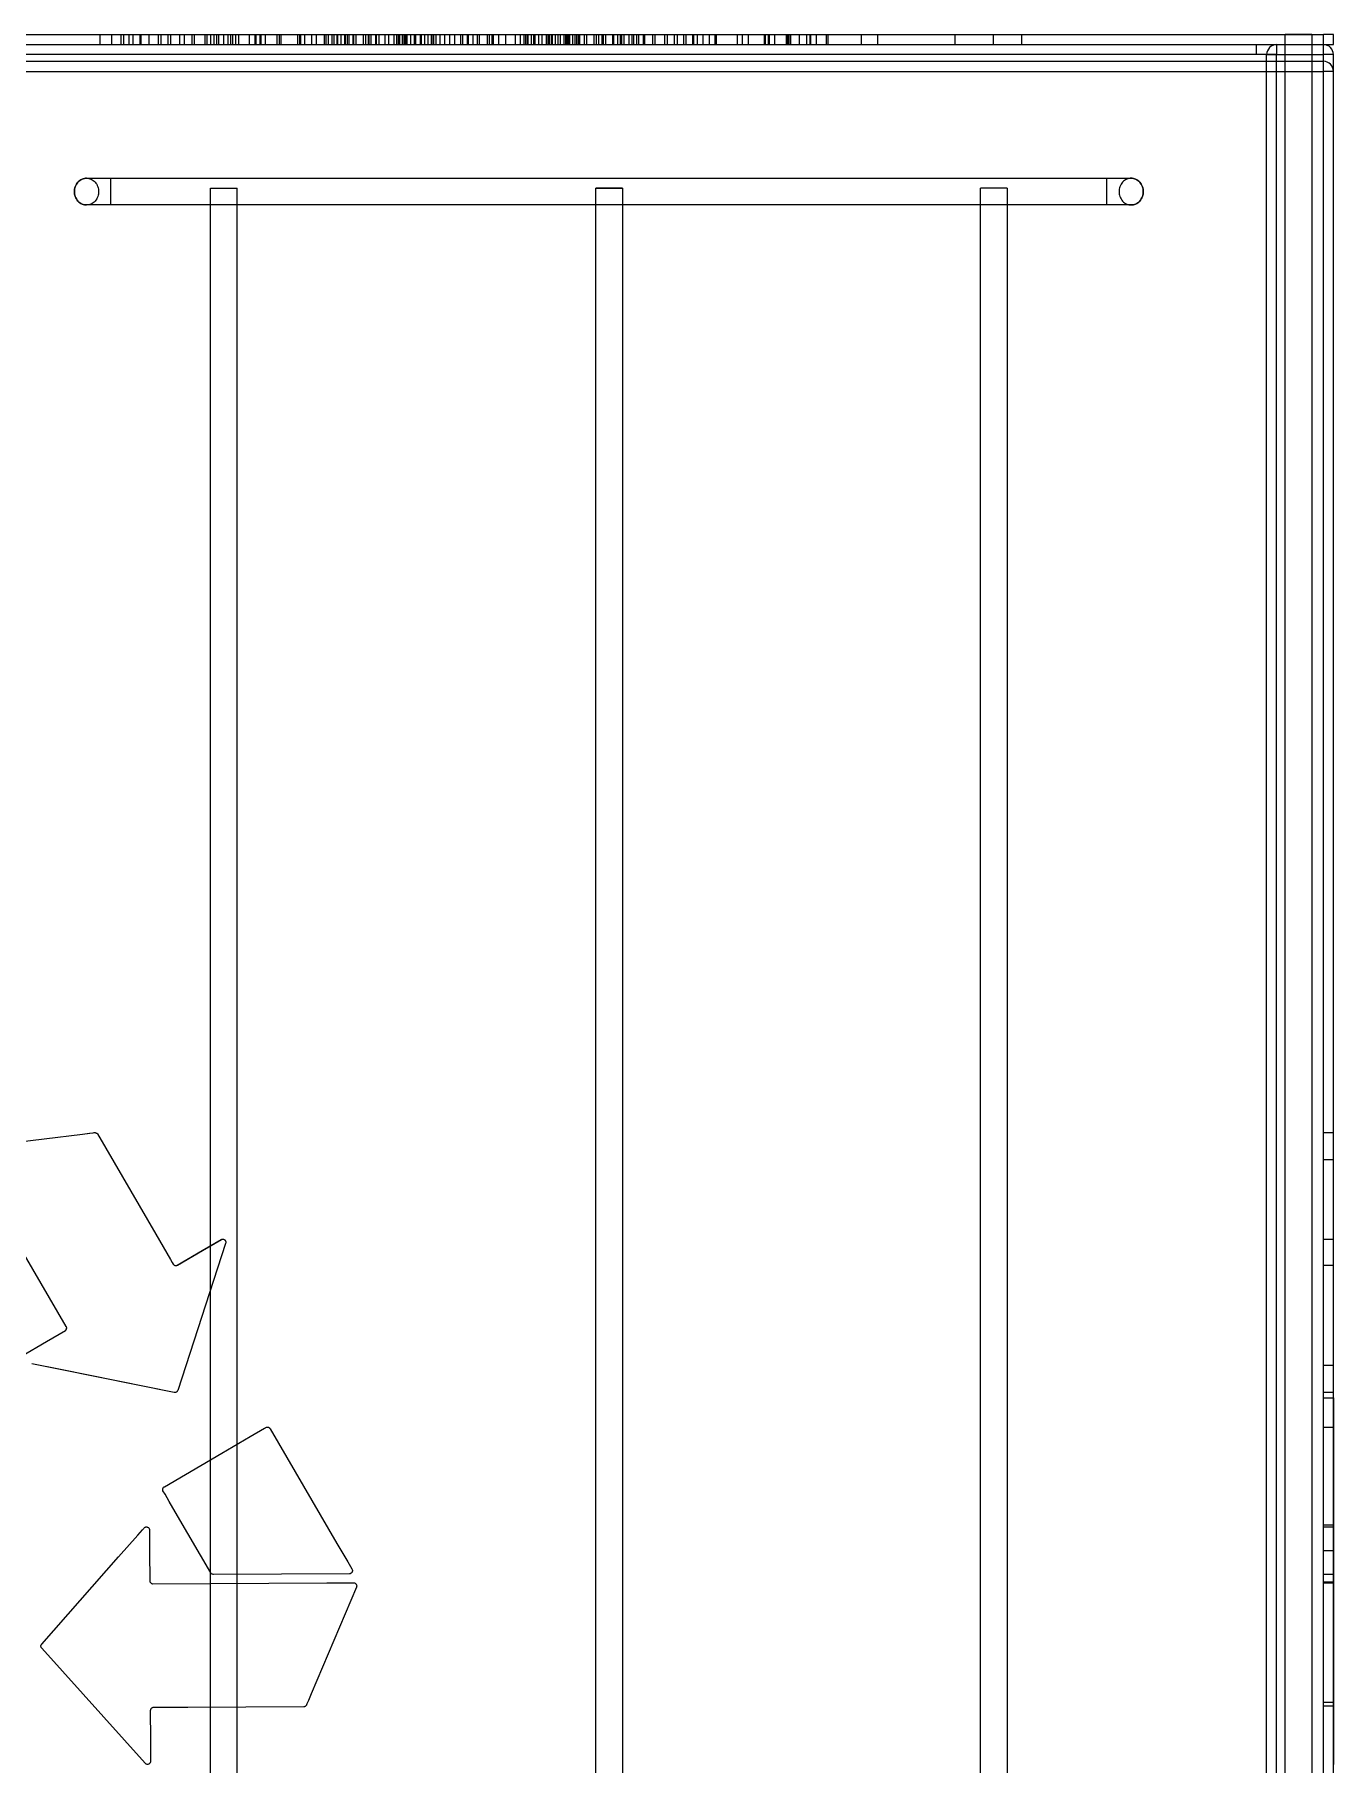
# Model space of a CAD drawing. Header units: millimetres. Extents: x 10366 to 13995, y 24552 to 29685.
# Drawn here: x 12905 to 13294, y 28283 to 28800 of the extents above; entities that cross this region are included whole.
import ezdxf

# ---------------------------------------------------------------- set-up
doc = ezdxf.new("R2010")
doc.units = ezdxf.units.MM
doc.header["$LTSCALE"] = 3
doc.layers.add('DomyÅ›lny', color=7, linetype='Continuous')

msp = doc.modelspace()

# ---------------------------------------------------------------- linework, layer by layer
at = {"layer": 'DomyÅ›lny'}
for p, q in [((12523.26, 28800.33), (13291.26, 28800.33)), ((12523.26, 28797.33), (13291.26, 28797.33)), ((12924.99, 28797.33), (12924.99, 28800.33)), ((12928.54, 28797.33), (12928.54, 28800.33)), ((12931.35, 28797.33), (12931.35, 28800.33)), ((12932.1, 28797.33), (12932.1, 28800.33)), ((12933.74, 28797.33), (12933.74, 28800.33)), ((12934.9, 28797.33), (12934.9, 28800.33)), ((12937, 28797.33), (12937, 28800.33)), ((12937.29, 28797.33), (12937.29, 28800.33)), ((12939.74, 28797.33), (12939.74, 28800.33)), ((12942.53, 28797.33), (12942.53, 28800.33)), ((12943.29, 28797.33), (12943.29, 28800.33)), ((12945.36, 28797.33), (12945.36, 28800.33)), ((12946.2, 28797.33), (12946.2, 28800.33)), ((12948.9, 28797.33), (12948.9, 28800.33)), ((12950.23, 28797.33), (12950.23, 28800.33)), ((12952.57, 28797.33), (12952.57, 28800.33)), ((12953.31, 28797.33), (12953.31, 28800.33)), ((12956.44, 28797.33), (12956.44, 28800.33)), ((12957.08, 28797.33), (12957.08, 28800.33)), ((12958.21, 28797.33), (12958.21, 28800.33)), ((12959.13, 28797.33), (12959.13, 28800.33)), ((12959.99, 28797.33), (12959.99, 28800.33)), ((12960.59, 28797.33), (12960.59, 28800.33)), ((12962.09, 28797.33), (12962.09, 28800.33)), ((12963.36, 28797.33), (12963.36, 28800.33)), ((12964.13, 28797.33), (12964.13, 28800.33)), ((12964.8, 28797.33), (12964.8, 28800.33)), ((12965.64, 28797.33), (12965.64, 28800.33)), ((12966.58, 28797.33), (12966.58, 28800.33)), ((12969.73, 28797.33), (12969.73, 28800.33)), ((12971.45, 28797.33), (12971.45, 28800.33)), ((12971.75, 28797.33), (12971.75, 28800.33)), ((12972.93, 28797.33), (12972.93, 28800.33)), ((12973.28, 28797.33), (12973.28, 28800.33)), ((12974.56, 28797.33), (12974.56, 28800.33)), ((12978.02, 28797.33), (12978.02, 28800.33)), ((12978.77, 28797.33), (12978.77, 28800.33)), ((12979.25, 28797.33), (12979.25, 28800.33)), ((12984.17, 28797.33), (12984.17, 28800.33)), ((12984.81, 28797.33), (12984.81, 28800.33)), ((12985.12, 28797.33), (12985.12, 28800.33)), ((12986.29, 28797.33), (12986.29, 28800.33)), ((12988.36, 28797.33), (12988.36, 28800.33)), ((12989.84, 28797.33), (12989.84, 28800.33)), ((12992.21, 28797.33), (12992.21, 28800.33)), ((12992.66, 28797.33), (12992.66, 28800.33)), ((12993.41, 28797.33), (12993.41, 28800.33)), ((12994.52, 28797.33), (12994.52, 28800.33)), ((12995.05, 28797.33), (12995.05, 28800.33)), ((12995.97, 28797.33), (12995.97, 28800.33)), ((12996.21, 28797.33), (12996.21, 28800.33)), ((12997.18, 28797.33), (12997.18, 28800.33)), ((12998.31, 28797.33), (12998.31, 28800.33)), ((12998.5, 28797.33), (12998.5, 28800.33)), ((12999.1, 28797.33), (12999.1, 28800.33)), ((12999.54, 28797.33), (12999.54, 28800.33)), ((13000.76, 28797.33), (13000.76, 28800.33)), ((13000.98, 28797.33), (13000.98, 28800.33)), ((13001.67, 28797.33), (13001.67, 28800.33)), ((13003.88, 28797.33), (13003.88, 28800.33)), ((13004.6, 28797.33), (13004.6, 28800.33)), ((13005.39, 28797.33), (13005.39, 28800.33)), ((13005.58, 28797.33), (13005.58, 28800.33)), ((13006.14, 28797.33), (13006.14, 28800.33)), ((13007.55, 28797.33), (13007.55, 28800.33)), ((13007.74, 28797.33), (13007.74, 28800.33)), ((13008.58, 28797.33), (13008.58, 28800.33)), ((13010.31, 28797.33), (13010.31, 28800.33)), ((13011.49, 28797.33), (13011.49, 28800.33)), ((13013.05, 28797.33), (13013.05, 28800.33)), ((13013.87, 28797.33), (13013.87, 28800.33)), ((13014.36, 28797.33), (13014.36, 28800.33)), ((13014.77, 28797.33), (13014.77, 28800.33)), ((13015.53, 28797.33), (13015.53, 28800.33)), ((13015.71, 28797.33), (13015.71, 28800.33)), ((13016.22, 28797.33), (13016.22, 28800.33)), ((13016.69, 28797.33), (13016.69, 28800.33)), ((13016.84, 28800.33), (13016.84, 28797.33)), ((13018.02, 28797.33), (13018.02, 28800.33)), ((13019.18, 28797.33), (13019.18, 28800.33)), ((13019.56, 28797.33), (13019.56, 28800.33)), ((13020.94, 28797.33), (13020.94, 28800.33)), ((13021.25, 28797.33), (13021.25, 28800.33)), ((13022.19, 28797.33), (13022.19, 28800.33)), ((13023.18, 28800.33), (13023.18, 28797.33)), ((13024.27, 28797.33), (13024.27, 28800.33)), ((13024.43, 28797.33), (13024.43, 28800.33)), ((13024.95, 28797.33), (13024.95, 28800.33)), ((13025.58, 28797.33), (13025.58, 28800.33)), ((13026.8, 28797.33), (13026.8, 28800.33)), ((13028.22, 28797.33), (13028.22, 28800.33)), ((13029.67, 28797.33), (13029.67, 28800.33)), ((13031.26, 28797.33), (13031.26, 28800.33)), ((13032.99, 28797.33), (13032.99, 28800.33)), ((13033.58, 28797.33), (13033.58, 28800.33)), ((13033.66, 28797.33), (13033.66, 28800.33)), ((13035.03, 28797.33), (13035.03, 28800.33)), ((13035.26, 28797.33), (13035.26, 28800.33)), ((13036.68, 28797.33), (13036.68, 28800.33)), ((13037.99, 28797.33), (13037.99, 28800.33)), ((13038.59, 28797.33), (13038.59, 28800.33)), ((13041.03, 28797.33), (13041.03, 28800.33)), ((13041.63, 28797.33), (13041.63, 28800.33)), ((13042.35, 28797.33), (13042.35, 28800.33)), ((13042.47, 28797.33), (13042.47, 28800.33)), ((13042.77, 28797.33), (13042.77, 28800.33)), ((13044.41, 28797.33), (13044.41, 28800.33)), ((13046.5, 28797.33), (13046.5, 28800.33)), ((13049.33, 28797.33), (13049.33, 28800.33)), ((13050.91, 28797.33), (13050.91, 28800.33)), ((13051.96, 28797.33), (13051.96, 28800.33)), ((13052.51, 28797.33), (13052.51, 28800.33)), ((13052.97, 28797.33), (13052.97, 28800.33)), ((13053.08, 28800.33), (13053.08, 28797.33)), ((13054.2, 28797.33), (13054.2, 28800.33)), ((13054.77, 28800.33), (13054.77, 28797.33)), ((13055.26, 28797.33), (13055.26, 28800.33)), ((13056.32, 28797.33), (13056.32, 28800.33)), ((13057.38, 28797.33), (13057.38, 28800.33)), ((13058.69, 28797.33), (13058.69, 28800.33)), ((13059.2, 28797.33), (13059.2, 28800.33)), ((13059.54, 28797.33), (13059.54, 28800.33)), ((13059.6, 28797.33), (13059.6, 28800.33)), ((13060.2, 28797.33), (13060.2, 28800.33)), ((13060.46, 28797.33), (13060.46, 28800.33)), ((13061.33, 28797.33), (13061.33, 28800.33)), ((13062.17, 28797.33), (13062.17, 28800.33)), ((13062.84, 28797.33), (13062.84, 28800.33)), ((13063.91, 28797.33), (13063.91, 28800.33)), ((13064.46, 28797.33), (13064.46, 28800.33)), ((13064.79, 28797.33), (13064.79, 28800.33)), ((13065.1, 28797.33), (13065.1, 28800.33)), ((13065.25, 28797.33), (13065.25, 28800.33)), ((13065.63, 28797.33), (13065.63, 28800.33)), ((13066.54, 28797.33), (13066.54, 28800.33)), ((13067.29, 28797.33), (13067.29, 28800.33)), ((13067.71, 28797.33), (13067.71, 28800.33)), ((13068.25, 28797.33), (13068.25, 28800.33)), ((13068.65, 28797.33), (13068.65, 28800.33)), ((13070.06, 28797.33), (13070.06, 28800.33)), ((13070.75, 28797.33), (13070.75, 28800.33)), ((13072.91, 28797.33), (13072.91, 28800.33)), ((13073.65, 28797.33), (13073.65, 28800.33)), ((13074.3, 28797.33), (13074.3, 28800.33)), ((13075.3, 28797.33), (13075.3, 28800.33)), ((13075.69, 28797.33), (13075.69, 28800.33)), ((13076.46, 28797.33), (13076.46, 28800.33)), ((13078.55, 28797.33), (13078.55, 28800.33)), ((13078.85, 28797.33), (13078.85, 28800.33)), ((13080, 28797.33), (13080, 28800.33)), ((13080.86, 28797.33), (13080.86, 28800.33)), ((13081.25, 28797.33), (13081.25, 28800.33)), ((13081.81, 28800.33), (13081.81, 28797.33)), ((13083.41, 28797.33), (13083.41, 28800.33)), ((13084.26, 28797.33), (13084.26, 28800.33)), ((13084.85, 28797.33), (13084.85, 28800.33)), ((13085.67, 28797.33), (13085.67, 28800.33)), ((13086.26, 28797.33), (13086.26, 28800.33)), ((13087.75, 28797.33), (13087.75, 28800.33)), ((13087.99, 28800.33), (13087.99, 28797.33)), ((13090.45, 28797.33), (13090.45, 28800.33)), ((13091.24, 28797.33), (13091.24, 28800.33)), ((13094.12, 28797.33), (13094.12, 28800.33)), ((13094.87, 28797.33), (13094.87, 28800.33)), ((13096.97, 28797.33), (13096.97, 28800.33)), ((13097.87, 28797.33), (13097.87, 28800.33)), ((13099.77, 28797.33), (13099.77, 28800.33)), ((13100.52, 28797.33), (13100.52, 28800.33)), ((13102.47, 28797.33), (13102.47, 28800.33)), ((13102.73, 28797.33), (13102.73, 28800.33)), ((13103.9, 28797.33), (13103.9, 28800.33)), ((13105.56, 28797.33), (13105.56, 28800.33)), ((13107.47, 28797.33), (13107.47, 28800.33)), ((13109.11, 28797.33), (13109.11, 28800.33)), ((13109.58, 28797.33), (13109.58, 28800.33)), ((13115.86, 28797.33), (13115.86, 28800.33)), ((13117.3, 28797.33), (13117.3, 28800.33)), ((13119.09, 28797.33), (13119.09, 28800.33)), ((13123.94, 28797.33), (13123.94, 28800.33)), ((13124.25, 28797.33), (13124.25, 28800.33)), ((13125.14, 28797.33), (13125.14, 28800.33)), ((13125.43, 28797.33), (13125.43, 28800.33)), ((13127.05, 28797.33), (13127.05, 28800.33)), ((13130.52, 28797.33), (13130.52, 28800.33)), ((13130.87, 28797.33), (13130.87, 28800.33)), ((13131.26, 28797.33), (13131.26, 28800.33)), ((13131.72, 28797.33), (13131.72, 28800.33)), ((13131.78, 28797.33), (13131.78, 28800.33)), ((13134.42, 28797.33), (13134.42, 28800.33)), ((13136.63, 28797.33), (13136.63, 28800.33)), ((13137.62, 28797.33), (13137.62, 28800.33)), ((13137.81, 28797.33), (13137.81, 28800.33)), ((13139.47, 28797.33), (13139.47, 28800.33)), ((13142.46, 28797.33), (13142.46, 28800.33)), ((13143.02, 28797.33), (13143.02, 28800.33)), ((13152.99, 28797.33), (13152.99, 28800.33)), ((13157.85, 28797.33), (13157.85, 28800.33)), ((13181, 28797.33), (13181, 28800.33)), ((13192.47, 28797.33), (13192.47, 28800.33)), ((13201, 28797.33), (13201, 28800.33)), ((13279.81, 28797.33), (13279.81, 28800.33)), ((13279.81, 28792.33), (13279.81, 28797.33)), ((13287.81, 28800.33), (13287.81, 28797.33)), ((13287.81, 28797.33), (13287.81, 28792.33)), ((13291.26, 28797.33), (13291.26, 28800.33)), ((13294.26, 28797.33), (13294.26, 28800.33)), ((12523.26, 28792.33), (13291.26, 28792.33)), ((13271.26, 28794.33), (12543.26, 28794.33)), ((13274.26, 28792.33), (13274.26, 28794.33)), ((13274.26, 28794.33), (13291.26, 28794.33)), ((13274.26, 27962.58), (13274.26, 28792.33)), ((13277.26, 28792.33), (13277.26, 28794.33)), ((13277.26, 28794.33), (13279.81, 28794.33)), ((13277.26, 27962.58), (13277.26, 28792.33)), ((13279.81, 28794.33), (13287.81, 28794.33)), ((13279.81, 27962.58), (13279.81, 28792.33)), ((13287.81, 28794.33), (13291.26, 28794.33)), ((13287.81, 28792.33), (13287.81, 27962.58)), ((13291.26, 28792.11), (13291.26, 28794.33)), ((13291.26, 27963.04), (13291.26, 28792.11)), ((13294.26, 27960.58), (13294.26, 28794.33)), ((12523.26, 28789.33), (13291.26, 28789.33)), ((13291.26, 27965.58), (13291.26, 28789.33)), ((13294.26, 27965.58), (13294.26, 28789.33)), ((12928.21, 28757.33), (13226.45, 28757.33)), ((12958.07, 28437.81), (12958.07, 28754.33)), ((12966.07, 28378.42), (12966.07, 28754.33)), ((13073.4, 28054.33), (13073.4, 28754.33)), ((13081.4, 28754.33), (13081.4, 28054.33)), ((13188.6, 28054.33), (13188.6, 28754.33)), ((13196.6, 28754.33), (13196.6, 28054.33)), ((13226.45, 28749.33), (12928.21, 28749.33)), ((13291.26, 28471.69), (13294.26, 28471.69)), ((13291.26, 28463.6), (13294.26, 28463.6)), ((13291.26, 28439.8), (13294.26, 28439.8)), ((12958.07, 28424.66), (12958.07, 28437.81)), ((13294.26, 28431.91), (13291.26, 28431.91)), ((12958.07, 28373.76), (12958.07, 28424.66)), ((13294.26, 28402.03), (13291.26, 28402.03)), ((13294.26, 28393.87), (13291.26, 28393.87)), ((13291.26, 28392.31), (13294.26, 28392.31)), ((13291.26, 28383.54), (13294.26, 28383.54)), ((12966.07, 28339.49), (12966.07, 28378.42)), ((12958.07, 28340.09), (12958.07, 28373.76)), ((13291.26, 28354.28), (13294.26, 28354.28)), ((13291.26, 28353.68), (13294.26, 28353.68)), ((13294.26, 28346.52), (13291.26, 28346.52)), ((12958.07, 28336.75), (12958.07, 28340.09)), ((12958.07, 28299.69), (12958.07, 28336.75)), ((12966.07, 28336.78), (12966.07, 28339.49)), ((12966.07, 28299.73), (12966.07, 28336.78)), ((13294.26, 28339.46), (13291.26, 28339.46)), ((13291.26, 28337.28), (13294.26, 28337.28)), ((13291.26, 28336.94), (13294.26, 28336.94)), ((12958.07, 28054.33), (12958.07, 28299.69)), ((12966.07, 28054.33), (12966.07, 28299.73)), ((13294.26, 28301.16), (13291.26, 28301.16)), ((13294.26, 28300), (13291.26, 28300))]:
    msp.add_line(p, q, dxfattribs=at)
for points in [[(13271.26, 28794.33, 0), (13271.26, 28797.33, 0)], [(13277.26, 28797.33, 0), (13277.26, 28797.33, 0), (13277.26, 28797.33, 0), (13277.26, 28797.33, 0), (13277.26, 28797.33, 0), (13277.26, 28797.33, 0), (13277.26, 28797.33, 0), (13277.26, 28797.33, 0), (13277.26, 28797.33, 0), (13277.26, 28797.33, 0), (13277.26, 28797.33, 0), (13277.26, 28797.33, 0), (13277.26, 28797.33, 0), (13277.26, 28797.32, 0), (13277.26, 28797.31, 0), (13277.26, 28797.24, 0), (13277.26, 28796.96, 0), (13277.26, 28794.33, 0)], [(13294.26, 28800.33, 0), (13294.26, 28800.33, 0), (13294.26, 28800.33, 0), (13294.26, 28800.33, 0), (13294.26, 28800.33, 0), (13294.26, 28800.33, 0), (13294.26, 28800.33, 0), (13294.26, 28800.33, 0), (13294.26, 28800.33, 0), (13294.26, 28800.33, 0), (13294.26, 28800.33, 0), (13294.26, 28800.33, 0), (13294.25, 28800.33, 0), (13294.25, 28800.33, 0), (13294.23, 28800.33, 0), (13294.17, 28800.33, 0), (13293.89, 28800.33, 0), (13291.26, 28800.33, 0)], [(13291.26, 28797.33, 0), (13294.26, 28797.33, 0)], [(13291.26, 28794.33, 0), (13291.26, 28797.33, 0)], [(13274.26, 28794.33, 0), (13274.26, 28794.33, 0), (13274.26, 28794.33, 0), (13274.26, 28794.33, 0), (13274.26, 28794.33, 0), (13274.26, 28794.33, 0), (13274.26, 28794.33, 0), (13274.26, 28794.33, 0), (13274.26, 28794.33, 0), (13274.26, 28794.33, 0), (13274.26, 28794.33, 0), (13274.26, 28794.33, 0), (13274.25, 28794.33, 0), (13274.25, 28794.33, 0), (13274.23, 28794.33, 0), (13274.17, 28794.33, 0), (13273.89, 28794.33, 0), (13271.26, 28794.33, 0)], [(13277.26, 28794.33, 0), (13274.26, 28794.33, 0)], [(13274.26, 28789.33, 0), (13274.26, 28792.33, 0)], [(13294.26, 28794.33, 0), (13294.26, 28794.33, 0), (13294.26, 28794.33, 0), (13294.26, 28794.33, 0), (13294.26, 28794.33, 0), (13294.26, 28794.33, 0), (13294.26, 28794.33, 0), (13294.26, 28794.33, 0), (13294.26, 28794.33, 0), (13294.26, 28794.33, 0), (13294.26, 28794.33, 0), (13294.26, 28794.33, 0), (13294.25, 28794.33, 0), (13294.25, 28794.33, 0), (13294.23, 28794.33, 0), (13294.17, 28794.33, 0), (13293.89, 28794.33, 0), (13291.26, 28794.33, 0)], [(13291.26, 28789.33, 0), (13291.26, 28792.33, 0)], [(13294.26, 28789.33, 0), (13294.26, 28789.33, 0), (13294.26, 28789.33, 0), (13294.26, 28789.33, 0), (13294.26, 28789.33, 0), (13294.26, 28789.33, 0), (13294.26, 28789.33, 0), (13294.26, 28789.33, 0), (13294.26, 28789.33, 0), (13294.26, 28789.33, 0), (13294.26, 28789.33, 0), (13294.26, 28789.33, 0), (13294.25, 28789.33, 0), (13294.25, 28789.33, 0), (13294.23, 28789.33, 0), (13294.17, 28789.33, 0), (13293.89, 28789.33, 0), (13291.26, 28789.33, 0)], [(12917.33, 28753.33, 0), (12917.39, 28754.06, 0), (12917.47, 28754.43, 0), (12917.59, 28754.8, 0), (12917.74, 28755.17, 0), (12917.92, 28755.52, 0), (12918.14, 28755.85, 0), (12918.39, 28756.16, 0), (12918.67, 28756.43, 0), (12918.97, 28756.68, 0), (12919.29, 28756.88, 0), (12919.62, 28757.05, 0), (12919.96, 28757.17, 0), (12920.3, 28757.26, 0), (12920.63, 28757.31, 0), (12920.96, 28757.33, 0)], [(12920.96, 28757.33, 0), (12920.63, 28757.31, 0), (12920.3, 28757.26, 0), (12919.96, 28757.17, 0), (12919.62, 28757.05, 0), (12919.29, 28756.88, 0), (12918.97, 28756.68, 0), (12918.67, 28756.43, 0), (12918.39, 28756.16, 0), (12918.14, 28755.85, 0), (12917.92, 28755.52, 0), (12917.74, 28755.17, 0), (12917.59, 28754.8, 0), (12917.47, 28754.43, 0), (12917.39, 28754.06, 0), (12917.33, 28753.33, 0), (12917.39, 28752.6, 0), (12917.47, 28752.23, 0), (12917.59, 28751.86, 0), (12917.74, 28751.49, 0), (12917.92, 28751.14, 0), (12918.14, 28750.81, 0), (12918.39, 28750.5, 0), (12918.67, 28750.22, 0), (12918.97, 28749.98, 0), (12919.29, 28749.77, 0), (12919.62, 28749.61, 0), (12919.96, 28749.48, 0), (12920.3, 28749.39, 0), (12920.63, 28749.34, 0), (12920.96, 28749.33, 0)], [(12920.96, 28757.33, 0), (12921.28, 28757.31, 0), (12921.62, 28757.26, 0), (12921.96, 28757.17, 0), (12922.29, 28757.05, 0), (12922.62, 28756.88, 0), (12922.94, 28756.68, 0), (12923.24, 28756.43, 0), (12923.52, 28756.16, 0), (12923.77, 28755.85, 0), (12923.99, 28755.52, 0), (12924.18, 28755.17, 0), (12924.33, 28754.8, 0), (12924.44, 28754.43, 0), (12924.52, 28754.06, 0), (12924.58, 28753.33, 0), (12924.52, 28752.6, 0), (12924.44, 28752.23, 0), (12924.33, 28751.86, 0), (12924.18, 28751.49, 0), (12923.99, 28751.14, 0), (12923.77, 28750.81, 0), (12923.52, 28750.5, 0), (12923.24, 28750.22, 0), (12922.94, 28749.98, 0), (12922.62, 28749.77, 0), (12922.29, 28749.61, 0), (12921.96, 28749.48, 0), (12921.62, 28749.39, 0), (12921.28, 28749.34, 0), (12920.96, 28749.33, 0)], [(12920.96, 28757.33, 0), (12920.96, 28757.33, 0), (12920.96, 28757.33, 0), (12920.97, 28757.33, 0), (12920.99, 28757.33, 0), (12921.09, 28757.33, 0), (12922.14, 28757.33, 0), (12928.21, 28757.33, 0)], [(12928.21, 28753.33, 0), (12928.21, 28757.33, 0)], [(13226.45, 28753.33, 0), (13226.45, 28757.33, 0)], [(13226.45, 28757.33, 0), (13233.71, 28757.33, 0)], [(13233.71, 28757.33, 0), (13233.38, 28757.31, 0), (13233.05, 28757.26, 0), (13232.71, 28757.17, 0), (13232.37, 28757.05, 0), (13232.04, 28756.88, 0), (13231.72, 28756.68, 0), (13231.42, 28756.43, 0), (13231.14, 28756.16, 0), (13230.89, 28755.85, 0), (13230.67, 28755.52, 0), (13230.49, 28755.17, 0), (13230.33, 28754.8, 0), (13230.22, 28754.43, 0), (13230.14, 28754.06, 0), (13230.08, 28753.33, 0), (13230.14, 28752.6, 0), (13230.22, 28752.23, 0), (13230.33, 28751.86, 0), (13230.49, 28751.49, 0), (13230.67, 28751.14, 0), (13230.89, 28750.81, 0), (13231.14, 28750.5, 0), (13231.42, 28750.22, 0), (13231.72, 28749.98, 0), (13232.04, 28749.77, 0), (13232.37, 28749.61, 0), (13232.71, 28749.48, 0), (13233.05, 28749.39, 0), (13233.38, 28749.34, 0), (13233.71, 28749.33, 0)], [(13237.33, 28753.33, 0), (13237.27, 28754.06, 0), (13237.19, 28754.43, 0), (13237.08, 28754.8, 0), (13236.93, 28755.17, 0), (13236.74, 28755.52, 0), (13236.52, 28755.85, 0), (13236.27, 28756.16, 0), (13235.99, 28756.43, 0), (13235.69, 28756.68, 0), (13235.37, 28756.88, 0), (13235.04, 28757.05, 0), (13234.7, 28757.17, 0), (13234.37, 28757.26, 0), (13234.03, 28757.31, 0), (13233.71, 28757.33, 0)], [(13233.71, 28757.33, 0), (13234.03, 28757.31, 0), (13234.37, 28757.26, 0), (13234.7, 28757.17, 0), (13235.04, 28757.05, 0), (13235.37, 28756.88, 0), (13235.69, 28756.68, 0), (13235.99, 28756.43, 0), (13236.27, 28756.16, 0), (13236.52, 28755.85, 0), (13236.74, 28755.52, 0), (13236.93, 28755.17, 0), (13237.08, 28754.8, 0), (13237.19, 28754.43, 0), (13237.27, 28754.06, 0), (13237.33, 28753.33, 0), (13237.27, 28752.6, 0), (13237.19, 28752.23, 0), (13237.08, 28751.86, 0), (13236.93, 28751.49, 0), (13236.74, 28751.14, 0), (13236.52, 28750.81, 0), (13236.27, 28750.5, 0), (13235.99, 28750.22, 0), (13235.69, 28749.98, 0), (13235.37, 28749.77, 0), (13235.04, 28749.61, 0), (13234.7, 28749.48, 0), (13234.37, 28749.39, 0), (13234.03, 28749.34, 0), (13233.71, 28749.33, 0)], [(12920.96, 28749.33, 0), (12920.63, 28749.34, 0), (12920.3, 28749.39, 0), (12919.96, 28749.48, 0), (12919.62, 28749.61, 0), (12919.29, 28749.77, 0), (12918.97, 28749.98, 0), (12918.67, 28750.22, 0), (12918.39, 28750.5, 0), (12918.14, 28750.81, 0), (12917.92, 28751.14, 0), (12917.74, 28751.49, 0), (12917.59, 28751.86, 0), (12917.47, 28752.23, 0), (12917.39, 28752.6, 0), (12917.33, 28753.33, 0)], [(12928.21, 28749.33, 0), (12928.21, 28749.33, 0), (12928.21, 28749.33, 0), (12928.21, 28749.33, 0), (12928.21, 28749.33, 0), (12928.21, 28749.33, 0), (12928.21, 28749.33, 0), (12928.21, 28749.33, 0), (12928.21, 28749.33, 0), (12928.21, 28749.33, 0), (12928.21, 28749.33, 0), (12928.21, 28749.33, 0), (12928.21, 28749.33, 0), (12928.21, 28749.36, 0), (12928.21, 28749.44, 0), (12928.21, 28749.82, 0), (12928.21, 28753.33, 0)], [(12958.07, 28754.33, 0), (12958.07, 28754.33, 0), (12958.07, 28754.33, 0), (12958.07, 28754.33, 0), (12958.07, 28754.33, 0), (12958.07, 28754.33, 0), (12958.07, 28754.33, 0), (12958.07, 28754.33, 0), (12958.07, 28754.33, 0), (12958.07, 28754.33, 0), (12958.07, 28754.33, 0), (12958.07, 28754.33, 0), (12958.08, 28754.33, 0), (12958.1, 28754.33, 0), (12958.19, 28754.33, 0), (12958.56, 28754.33, 0), (12966.07, 28754.33, 0)], [(13081.4, 28754.33, 0), (13081.4, 28754.33, 0), (13081.4, 28754.33, 0), (13081.4, 28754.33, 0), (13081.4, 28754.33, 0), (13081.4, 28754.33, 0), (13081.4, 28754.33, 0), (13081.4, 28754.33, 0), (13081.4, 28754.33, 0), (13081.4, 28754.33, 0), (13081.4, 28754.33, 0), (13081.4, 28754.33, 0), (13081.39, 28754.33, 0), (13081.37, 28754.33, 0), (13081.28, 28754.33, 0), (13080.9, 28754.33, 0), (13073.4, 28754.33, 0)], [(13073.4, 28754.33, 0), (13073.4, 28754.33, 0), (13073.4, 28754.33, 0), (13073.4, 28754.33, 0), (13073.4, 28754.33, 0), (13073.4, 28754.33, 0), (13073.4, 28754.33, 0), (13073.4, 28754.33, 0), (13073.4, 28754.33, 0), (13073.4, 28754.33, 0), (13073.4, 28754.33, 0), (13073.4, 28754.33, 0), (13073.4, 28754.33, 0), (13073.42, 28754.33, 0), (13073.51, 28754.33, 0), (13073.89, 28754.33, 0), (13081.4, 28754.33, 0)], [(13196.6, 28754.33, 0), (13196.6, 28754.33, 0), (13196.6, 28754.33, 0), (13196.6, 28754.33, 0), (13196.6, 28754.33, 0), (13196.6, 28754.33, 0), (13196.6, 28754.33, 0), (13196.6, 28754.33, 0), (13196.6, 28754.33, 0), (13196.6, 28754.33, 0), (13196.59, 28754.33, 0), (13196.59, 28754.33, 0), (13196.59, 28754.33, 0), (13196.57, 28754.33, 0), (13196.48, 28754.33, 0), (13196.1, 28754.33, 0), (13188.6, 28754.33, 0)], [(13226.45, 28749.33, 0), (13226.45, 28749.33, 0), (13226.45, 28749.33, 0), (13226.45, 28749.33, 0), (13226.45, 28749.33, 0), (13226.45, 28749.33, 0), (13226.45, 28749.33, 0), (13226.45, 28749.33, 0), (13226.45, 28749.33, 0), (13226.45, 28749.33, 0), (13226.45, 28749.33, 0), (13226.45, 28749.33, 0), (13226.45, 28749.33, 0), (13226.45, 28749.36, 0), (13226.45, 28749.44, 0), (13226.45, 28749.82, 0), (13226.45, 28753.33, 0)], [(13233.71, 28749.33, 0), (13234.03, 28749.34, 0), (13234.37, 28749.39, 0), (13234.7, 28749.48, 0), (13235.04, 28749.61, 0), (13235.37, 28749.77, 0), (13235.69, 28749.98, 0), (13235.99, 28750.22, 0), (13236.27, 28750.5, 0), (13236.52, 28750.81, 0), (13236.74, 28751.14, 0), (13236.93, 28751.49, 0), (13237.08, 28751.86, 0), (13237.19, 28752.23, 0), (13237.27, 28752.6, 0), (13237.33, 28753.33, 0)], [(12928.21, 28749.33, 0), (12920.96, 28749.33, 0)], [(13233.71, 28749.33, 0), (13233.71, 28749.33, 0), (13233.7, 28749.33, 0), (13233.68, 28749.33, 0), (13233.6, 28749.33, 0), (13233.23, 28749.33, 0), (13231.73, 28749.33, 0), (13226.45, 28749.33, 0)], [(12885.23, 28466.99, 0), (12919.72, 28471.24, 0), (12921.88, 28471.51, 0), (12922.96, 28471.64, 0), (12923.23, 28471.68, 0), (12923.36, 28471.69, 0), (12923.5, 28471.69, 0), (12923.63, 28471.67, 0), (12923.76, 28471.63, 0), (12923.88, 28471.57, 0), (12924, 28471.49, 0), (12924.1, 28471.39, 0), (12924.19, 28471.28, 0), (12941.7, 28441.26, 0), (12946.08, 28433.76, 0), (12946.63, 28432.82, 0), (12946.9, 28432.35, 0), (12946.98, 28432.24, 0), (12947.07, 28432.15, 0), (12947.18, 28432.06, 0), (12947.3, 28432, 0), (12947.42, 28431.95, 0), (12947.55, 28431.92, 0), (12947.69, 28431.91, 0), (12947.82, 28431.92, 0), (12947.96, 28431.94, 0), (12948.08, 28431.99, 0), (12948.2, 28432.06, 0), (12955.71, 28436.43, 0), (12959.46, 28438.62, 0), (12961.34, 28439.71, 0), (12961.46, 28439.76, 0), (12961.6, 28439.79, 0), (12961.73, 28439.8, 0), (12961.87, 28439.79, 0), (12962, 28439.75, 0), (12962.13, 28439.7, 0), (12962.25, 28439.63, 0), (12962.35, 28439.54, 0), (12962.45, 28439.44, 0), (12962.53, 28439.33, 0), (12962.59, 28439.2, 0), (12962.63, 28439.07, 0), (12962.65, 28438.93, 0), (12962.65, 28438.79, 0), (12962.63, 28438.66, 0), (12962.59, 28438.53, 0), (12948.24, 28394.52, 0), (12948.19, 28394.39, 0), (12948.12, 28394.28, 0), (12948.04, 28394.17, 0), (12947.94, 28394.08, 0), (12947.83, 28394, 0), (12947.71, 28393.94, 0), (12947.58, 28393.9, 0), (12947.45, 28393.88, 0), (12947.31, 28393.87, 0), (12947.18, 28393.89, 0), (12913.11, 28400.77, 0), (12904.6, 28402.49, 0)], [(12885.24, 28466.99, 0), (12919.74, 28471.25, 0), (12921.9, 28471.51, 0), (12922.97, 28471.65, 0), (12923.24, 28471.68, 0), (12923.38, 28471.69, 0), (12923.51, 28471.69, 0), (12923.64, 28471.66, 0), (12923.77, 28471.62, 0), (12923.89, 28471.56, 0), (12924, 28471.48, 0), (12924.1, 28471.39, 0), (12924.19, 28471.28, 0), (12941.71, 28441.25, 0), (12946.09, 28433.75, 0), (12946.63, 28432.81, 0), (12946.91, 28432.34, 0), (12946.98, 28432.24, 0), (12947.08, 28432.14, 0), (12947.19, 28432.06, 0), (12947.3, 28431.99, 0), (12947.43, 28431.95, 0), (12947.56, 28431.92, 0), (12947.7, 28431.91, 0), (12947.83, 28431.92, 0), (12947.97, 28431.95, 0), (12948.1, 28432, 0), (12955.61, 28436.38, 0), (12959.36, 28438.57, 0), (12961.24, 28439.66, 0), (12961.35, 28439.72, 0), (12961.48, 28439.76, 0), (12961.61, 28439.79, 0), (12961.74, 28439.8, 0), (12961.87, 28439.79, 0), (12962, 28439.75, 0), (12962.13, 28439.7, 0), (12962.24, 28439.63, 0), (12962.35, 28439.55, 0), (12962.44, 28439.45, 0), (12962.52, 28439.34, 0), (12962.58, 28439.22, 0), (12962.63, 28439.09, 0), (12962.65, 28438.95, 0), (12962.65, 28438.81, 0), (12962.63, 28438.67, 0), (12962.59, 28438.54, 0), (12948.24, 28394.52, 0), (12948.19, 28394.39, 0), (12948.12, 28394.28, 0), (12948.04, 28394.17, 0), (12947.94, 28394.08, 0), (12947.83, 28394, 0), (12947.7, 28393.94, 0), (12947.58, 28393.9, 0), (12947.44, 28393.88, 0), (12947.3, 28393.87, 0), (12947.17, 28393.89, 0), (12913.09, 28400.78, 0), (12904.57, 28402.5, 0)], [(12901.47, 28404.8, 0), (12908.98, 28409.17, 0), (12912.73, 28411.36, 0), (12914.61, 28412.46, 0), (12914.71, 28412.55, 0), (12914.81, 28412.65, 0), (12914.88, 28412.76, 0), (12914.94, 28412.88, 0), (12914.98, 28413.02, 0), (12915.01, 28413.15, 0), (12915.01, 28413.29, 0), (12914.99, 28413.42, 0), (12914.95, 28413.55, 0), (12914.9, 28413.67, 0), (12897.38, 28443.69, 0)], [(12901.48, 28404.8, 0), (12908.98, 28409.18, 0), (12912.73, 28411.36, 0), (12914.61, 28412.46, 0), (12914.71, 28412.54, 0), (12914.8, 28412.64, 0), (12914.88, 28412.75, 0), (12914.94, 28412.87, 0), (12914.98, 28413, 0), (12915, 28413.14, 0), (12915.01, 28413.27, 0), (12914.99, 28413.41, 0), (12914.95, 28413.54, 0), (12914.9, 28413.67, 0), (12897.38, 28443.69, 0)]]:
    msp.add_polyline3d(points, dxfattribs=at)
for points in [[(13283.21, 28800.33, 0), (13280.59, 28800.33, 0), (13279.91, 28800.33, 0), (13279.81, 28800.33, 0), (13279.81, 28800.33, 0), (13279.81, 28800.33, 0), (13279.81, 28800.33, 0), (13279.81, 28800.33, 0), (13279.81, 28800.33, 0), (13279.81, 28800.33, 0), (13279.81, 28800.33, 0), (13279.81, 28800.33, 0), (13279.81, 28800.33, 0), (13279.81, 28800.33, 0), (13279.81, 28800.33, 0), (13279.81, 28800.33, 0), (13279.81, 28800.33, 0), (13279.82, 28800.33, 0), (13279.84, 28800.33, 0), (13279.92, 28800.33, 0), (13280.26, 28800.33, 0), (13287.14, 28800.33, 0), (13287.65, 28800.33, 0), (13287.77, 28800.33, 0), (13287.8, 28800.33, 0), (13287.81, 28800.33, 0), (13287.81, 28800.33, 0), (13287.81, 28800.33, 0), (13287.81, 28800.33, 0), (13287.81, 28800.33, 0), (13287.81, 28800.33, 0), (13287.81, 28800.33, 0), (13287.81, 28800.33, 0), (13287.81, 28800.33, 0), (13287.81, 28800.33, 0), (13287.81, 28800.33, 0), (13287.81, 28800.33, 0), (13287.81, 28800.33, 0), (13287.81, 28800.33, 0), (13287.81, 28800.33, 0), (13287.81, 28800.33, 0), (13287.8, 28800.33, 0), (13287.75, 28800.33, 0), (13287.46, 28800.33, 0), (13286.13, 28800.33, 0)], [(13294.26, 28392.29, 0), (13294.26, 28392.31, 0), (13294.26, 28392.31, 0), (13294.26, 28392.31, 0), (13294.26, 28392.31, 0), (13294.26, 28392.31, 0), (13294.26, 28392.31, 0), (13294.26, 28392.31, 0), (13294.26, 28392.31, 0), (13294.26, 28392.31, 0), (13294.26, 28392.31, 0), (13294.26, 28392.27, 0), (13294.26, 28392.11, 0), (13294.26, 28348.99, 0), (13294.26, 28346.55, 0), (13294.26, 28346.52, 0), (13294.26, 28346.52, 0), (13294.26, 28346.52, 0), (13294.26, 28346.52, 0), (13294.26, 28346.52, 0), (13294.26, 28346.52, 0), (13294.26, 28346.52, 0), (13294.26, 28346.52, 0), (13294.26, 28346.52, 0), (13294.26, 28346.52, 0), (13294.26, 28346.56, 0), (13294.26, 28352.19, 0), (13294.26, 28353.6, 0), (13294.26, 28354.26, 0), (13294.26, 28354.28, 0), (13294.26, 28354.28, 0), (13294.26, 28354.28, 0), (13294.26, 28354.28, 0), (13294.26, 28354.28, 0), (13294.26, 28354.28, 0), (13294.26, 28354.28, 0), (13294.26, 28354.27, 0), (13294.26, 28354.22, 0), (13294.26, 28353.74, 0), (13294.26, 28314.18, 0), (13294.26, 28304.29, 0), (13294.26, 28301.82, 0), (13294.26, 28301.29, 0), (13294.26, 28301.17, 0), (13294.26, 28301.16, 0), (13294.26, 28301.16, 0), (13294.26, 28301.16, 0), (13294.26, 28301.16, 0), (13294.26, 28301.16, 0), (13294.26, 28301.16, 0), (13294.26, 28301.16, 0), (13294.26, 28301.16, 0), (13294.26, 28301.17, 0), (13294.26, 28301.18, 0), (13294.26, 28301.31, 0)], [(12958.98, 28339.46, 0), (12958.83, 28339.47, 0), (12958.68, 28339.51, 0), (12958.53, 28339.57, 0), (12958.4, 28339.65, 0), (12958.29, 28339.76, 0), (12958.19, 28339.89, 0), (12948.19, 28357.02, 0), (12945.7, 28361.3, 0), (12944.45, 28363.44, 0), (12943.83, 28364.52, 0), (12943.78, 28364.67, 0), (12943.76, 28364.82, 0), (12943.77, 28364.98, 0), (12943.8, 28365.13, 0), (12943.86, 28365.27, 0), (12943.93, 28365.41, 0), (12944.03, 28365.52, 0), (12944.15, 28365.62, 0), (12944.28, 28365.7, 0), (12961.41, 28375.7, 0), (12969.97, 28380.7, 0), (12974.26, 28383.19, 0), (12974.53, 28383.35, 0), (12974.66, 28383.43, 0), (12974.8, 28383.49, 0), (12974.95, 28383.52, 0), (12975.1, 28383.54, 0), (12975.26, 28383.52, 0), (12975.41, 28383.48, 0), (12975.55, 28383.42, 0), (12975.68, 28383.33, 0), (12975.74, 28383.27, 0), (12975.85, 28383.15, 0), (12975.93, 28383.02, 0), (12995.92, 28348.75, 0), (12999.17, 28343.19, 0), (12999.98, 28341.8, 0), (13000.38, 28341.1, 0), (13000.48, 28340.92, 0), (13000.51, 28340.83, 0), (13000.54, 28340.73, 0), (13000.55, 28340.63, 0), (13000.55, 28340.53, 0), (13000.54, 28340.43, 0), (13000.52, 28340.33, 0), (13000.48, 28340.23, 0), (13000.44, 28340.14, 0), (13000.39, 28340.06, 0), (13000.33, 28339.98, 0), (13000.27, 28339.9, 0), (13000.19, 28339.84, 0), (13000.11, 28339.78, 0), (13000.03, 28339.73, 0), (12999.93, 28339.69, 0), (12999.84, 28339.67, 0), (12999.74, 28339.65, 0), (12999.64, 28339.64, 0)], [(13294.26, 28339.46, 0), (13294.26, 28339.46, 0), (13294.26, 28339.46, 0), (13294.26, 28339.46, 0), (13294.26, 28339.46, 0), (13294.26, 28339.46, 0), (13294.26, 28339.46, 0), (13294.26, 28339.46, 0), (13294.26, 28339.46, 0), (13294.26, 28339.46, 0), (13294.26, 28339.5, 0), (13294.26, 28339.72, 0), (13294.26, 28376.73, 0), (13294.26, 28383.28, 0), (13294.26, 28383.47, 0), (13294.26, 28383.52, 0), (13294.26, 28383.53, 0), (13294.26, 28383.54, 0), (13294.26, 28383.54, 0), (13294.26, 28383.54, 0), (13294.26, 28383.54, 0), (13294.26, 28383.54, 0), (13294.26, 28383.54, 0), (13294.26, 28383.54, 0), (13294.26, 28383.54, 0), (13294.26, 28383.54, 0), (13294.26, 28383.53, 0), (13294.26, 28383.52, 0), (13294.26, 28383.47, 0), (13294.26, 28382.89, 0)], [(12907.52, 28317.37, 0), (12907.44, 28317.48, 0), (12907.37, 28317.6, 0), (12907.32, 28317.73, 0), (12907.29, 28317.86, 0), (12907.28, 28318, 0), (12907.29, 28318.13, 0), (12907.32, 28318.26, 0), (12907.37, 28318.39, 0), (12907.44, 28318.51, 0), (12907.52, 28318.61, 0), (12930.51, 28344.68, 0), (12936.26, 28351.19, 0), (12937.7, 28352.82, 0), (12938.06, 28353.23, 0), (12938.24, 28353.43, 0), (12938.34, 28353.51, 0), (12938.46, 28353.58, 0), (12938.58, 28353.63, 0), (12938.71, 28353.66, 0), (12938.84, 28353.68, 0), (12938.98, 28353.67, 0), (12939.11, 28353.64, 0), (12939.24, 28353.6, 0), (12939.37, 28353.53, 0), (12939.48, 28353.45, 0), (12939.58, 28353.36, 0), (12939.66, 28353.24, 0), (12939.73, 28353.12, 0), (12939.77, 28352.99, 0), (12939.8, 28352.85, 0), (12939.81, 28352.71, 0), (12939.84, 28344.02, 0), (12939.86, 28339.68, 0), (12939.88, 28337.51, 0), (12939.9, 28337.37, 0), (12939.94, 28337.25, 0), (12940, 28337.13, 0), (12940.08, 28337.02, 0), (12940.17, 28336.92, 0), (12940.28, 28336.84, 0), (12940.39, 28336.77, 0), (12940.52, 28336.72, 0), (12940.65, 28336.68, 0), (12940.78, 28336.67, 0), (12975.54, 28336.82, 0), (12992.92, 28336.9, 0), (12997.27, 28336.93, 0), (12999.44, 28336.94, 0), (13000.53, 28336.94, 0), (13000.8, 28336.94, 0), (13000.94, 28336.94, 0), (13001.07, 28336.93, 0), (13001.2, 28336.9, 0), (13001.33, 28336.84, 0), (13001.45, 28336.77, 0), (13001.55, 28336.68, 0), (13001.64, 28336.58, 0), (13001.72, 28336.47, 0), (13001.78, 28336.34, 0), (13001.82, 28336.21, 0), (13001.84, 28336.08, 0), (13001.84, 28335.94, 0), (13001.82, 28335.81, 0), (13001.78, 28335.68, 0), (12988.22, 28303.67, 0), (12987.37, 28301.67, 0), (12986.95, 28300.67, 0), (12986.84, 28300.42, 0), (12986.78, 28300.3, 0), (12986.71, 28300.19, 0), (12986.62, 28300.09, 0), (12986.52, 28300, 0), (12986.41, 28299.93, 0), (12986.29, 28299.88, 0), (12986.16, 28299.84, 0), (12986.03, 28299.82, 0), (12951.27, 28299.66, 0), (12942.58, 28299.62, 0), (12941.49, 28299.62, 0), (12940.95, 28299.61, 0), (12940.81, 28299.6, 0), (12940.68, 28299.56, 0), (12940.55, 28299.51, 0), (12940.44, 28299.44, 0), (12940.33, 28299.35, 0), (12940.24, 28299.25, 0), (12940.17, 28299.13, 0), (12940.11, 28299.01, 0), (12940.07, 28298.87, 0), (12940.05, 28298.74, 0), (12940.09, 28290.05, 0), (12940.11, 28285.7, 0), (12940.12, 28283.53, 0), (12940.11, 28283.4, 0), (12940.08, 28283.26, 0), (12940.04, 28283.14, 0), (12939.98, 28283.02, 0), (12939.9, 28282.92, 0), (12939.8, 28282.82, 0), (12939.7, 28282.74, 0), (12939.58, 28282.68, 0), (12939.46, 28282.63, 0), (12939.33, 28282.6, 0), (12939.19, 28282.59, 0), (12939.06, 28282.6, 0), (12938.92, 28282.63, 0), (12938.79, 28282.68, 0), (12938.67, 28282.75, 0), (12938.56, 28282.83, 0), (12938.47, 28282.93, 0)], [(13294.26, 28317.37, 0), (13294.26, 28343.66, 0), (13294.26, 28350.18, 0), (13294.26, 28353.43, 0), (13294.26, 28353.66, 0), (13294.26, 28353.68, 0), (13294.26, 28353.68, 0), (13294.26, 28353.68, 0), (13294.26, 28353.68, 0), (13294.26, 28353.68, 0), (13294.26, 28353.68, 0), (13294.26, 28353.68, 0), (13294.26, 28353.67, 0), (13294.26, 28353.67, 0), (13294.26, 28353.64, 0), (13294.26, 28353.48, 0), (13294.26, 28342.17, 0), (13294.26, 28336.74, 0), (13294.26, 28336.69, 0), (13294.26, 28336.67, 0), (13294.26, 28336.67, 0), (13294.26, 28336.67, 0), (13294.26, 28336.67, 0), (13294.26, 28336.67, 0), (13294.26, 28336.67, 0), (13294.26, 28336.67, 0), (13294.26, 28336.67, 0), (13294.26, 28336.87, 0), (13294.26, 28336.93, 0), (13294.26, 28336.94, 0), (13294.26, 28336.94, 0), (13294.26, 28336.94, 0), (13294.26, 28336.94, 0), (13294.26, 28336.94, 0), (13294.26, 28336.94, 0), (13294.26, 28336.94, 0), (13294.26, 28336.94, 0), (13294.26, 28336.94, 0), (13294.26, 28336.94, 0), (13294.26, 28336.93, 0), (13294.26, 28336.88, 0), (13294.26, 28336.39, 0), (13294.26, 28299.79, 0), (13294.26, 28299.69, 0), (13294.26, 28299.64, 0), (13294.26, 28299.63, 0), (13294.26, 28299.62, 0), (13294.26, 28299.62, 0), (13294.26, 28299.61, 0), (13294.26, 28299.61, 0), (13294.26, 28299.61, 0), (13294.26, 28299.61, 0), (13294.26, 28299.6, 0), (13294.26, 28299.55, 0), (13294.26, 28299.07, 0), (13294.26, 28287.69, 0), (13294.26, 28284.84, 0), (13294.26, 28283.42, 0), (13294.26, 28282.82, 0), (13294.26, 28282.65, 0), (13294.26, 28282.6, 0), (13294.26, 28282.59, 0), (13294.26, 28282.59, 0), (13294.26, 28282.59, 0), (13294.26, 28282.59, 0), (13294.26, 28282.59, 0), (13294.26, 28282.59, 0), (13294.26, 28282.59, 0), (13294.26, 28282.59, 0), (13294.26, 28282.59, 0), (13294.26, 28282.59, 0), (13294.26, 28282.61, 0), (13294.26, 28282.75, 0)], [(13294.26, 28336.68, 0), (13294.26, 28337.08, 0), (13294.26, 28337.15, 0), (13294.26, 28337.15, 0), (13294.26, 28337.15, 0), (13294.26, 28337.24, 0), (13294.26, 28337.26, 0), (13294.26, 28337.27, 0), (13294.26, 28337.28, 0), (13294.26, 28337.28, 0), (13294.26, 28337.28, 0), (13294.26, 28337.28, 0), (13294.26, 28337.28, 0), (13294.26, 28337.28, 0), (13294.26, 28337.28, 0), (13294.26, 28337.28, 0), (13294.26, 28337.28, 0), (13294.26, 28337.28, 0), (13294.26, 28337.28, 0), (13294.26, 28337.28, 0), (13294.26, 28337.27, 0), (13294.26, 28337.26, 0), (13294.26, 28337.2, 0), (13294.26, 28336.59, 0), (13294.26, 28310.59, 0), (13294.26, 28304.09, 0), (13294.26, 28300.85, 0), (13294.26, 28300.29, 0), (13294.26, 28300.24, 0), (13294.26, 28300.22, 0), (13294.26, 28300.22, 0), (13294.26, 28300.22, 0), (13294.26, 28300.22, 0), (13294.26, 28300.22, 0), (13294.26, 28300.22, 0), (13294.26, 28300.22, 0), (13294.26, 28300.22, 0), (13294.26, 28300.22, 0), (13294.26, 28300.22, 0), (13294.26, 28300.22, 0), (13294.26, 28300.22, 0), (13294.26, 28300.22, 0), (13294.26, 28300.22, 0), (13294.26, 28300.22, 0), (13294.26, 28300.1, 0), (13294.26, 28300.04, 0), (13294.26, 28300.01, 0), (13294.26, 28300.01, 0), (13294.26, 28300, 0), (13294.26, 28300, 0), (13294.26, 28300, 0), (13294.26, 28300, 0), (13294.26, 28300, 0), (13294.26, 28300, 0), (13294.26, 28300, 0), (13294.26, 28300, 0), (13294.26, 28300, 0), (13294.26, 28300, 0), (13294.26, 28300, 0), (13294.26, 28300, 0), (13294.26, 28300.01, 0), (13294.26, 28300.02, 0), (13294.26, 28300.09, 0), (13294.26, 28301.49, 0)]]:
    msp.add_polyline3d(points, close=True, dxfattribs=at)
for centre, start, end in [((13277.26, 28794.33), 90, 180), ((13291.26, 28794.33), 0, 90), ((13291.26, 28789.33), 0, 90)]:
    msp.add_arc(centre, 3, start, end, dxfattribs=at)

doc.saveas('drawing.dxf')
